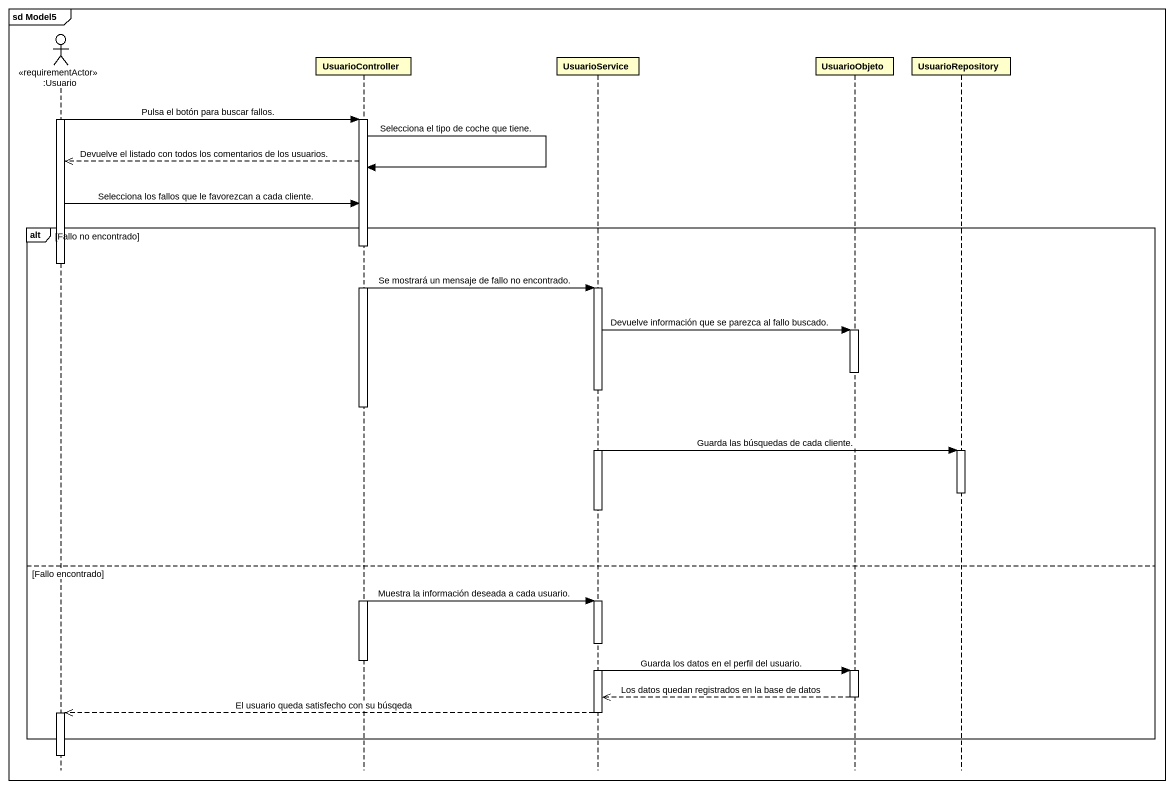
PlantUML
@startuml
mainframe sd Model5
hide footbox
actor ":Usuario" as Usuario <<requirementActor>>
participant UsuarioController
participant UsuarioService
participant UsuarioObjeto
participant UsuarioRepository

activate Usuario
Usuario -> UsuarioController : Pulsa el botón para buscar fallos.
activate UsuarioController
UsuarioController -->> Usuario : Devuelve el listado con todos los comentarios de los usuarios.
UsuarioController -> UsuarioController : Selecciona el tipo de coche que tiene.
Usuario -> UsuarioController : Selecciona los fallos que le favorezcan a cada cliente.
alt Fallo no encontrado
  deactivate Usuario
  UsuarioController -> UsuarioService : Se mostrará un mensaje de fallo no encontrado.
  activate UsuarioService
  UsuarioService -> UsuarioObjeto : Devuelve información que se parezca al fallo buscado.
  activate UsuarioObjeto
  deactivate UsuarioObjeto
  deactivate UsuarioController
  UsuarioService -> UsuarioRepository : Guarda las búsquedas de cada cliente.
  activate UsuarioRepository
  deactivate UsuarioRepository
  deactivate UsuarioService
else Fallo encontrado
  activate UsuarioController
  UsuarioController -> UsuarioService : Muestra la información deseada a cada usuario.
  activate UsuarioService
  deactivate UsuarioController
  UsuarioService -> UsuarioObjeto : Guarda los datos en el perfil del usuario.
  activate UsuarioObjeto
  UsuarioObjeto -->> UsuarioService : Los datos quedan registrados en la base de datos
  deactivate UsuarioObjeto
  UsuarioService -->> Usuario : El usuario queda satisfecho con su búsqeda
  deactivate UsuarioService
  activate Usuario
end
deactivate Usuario
@enduml
